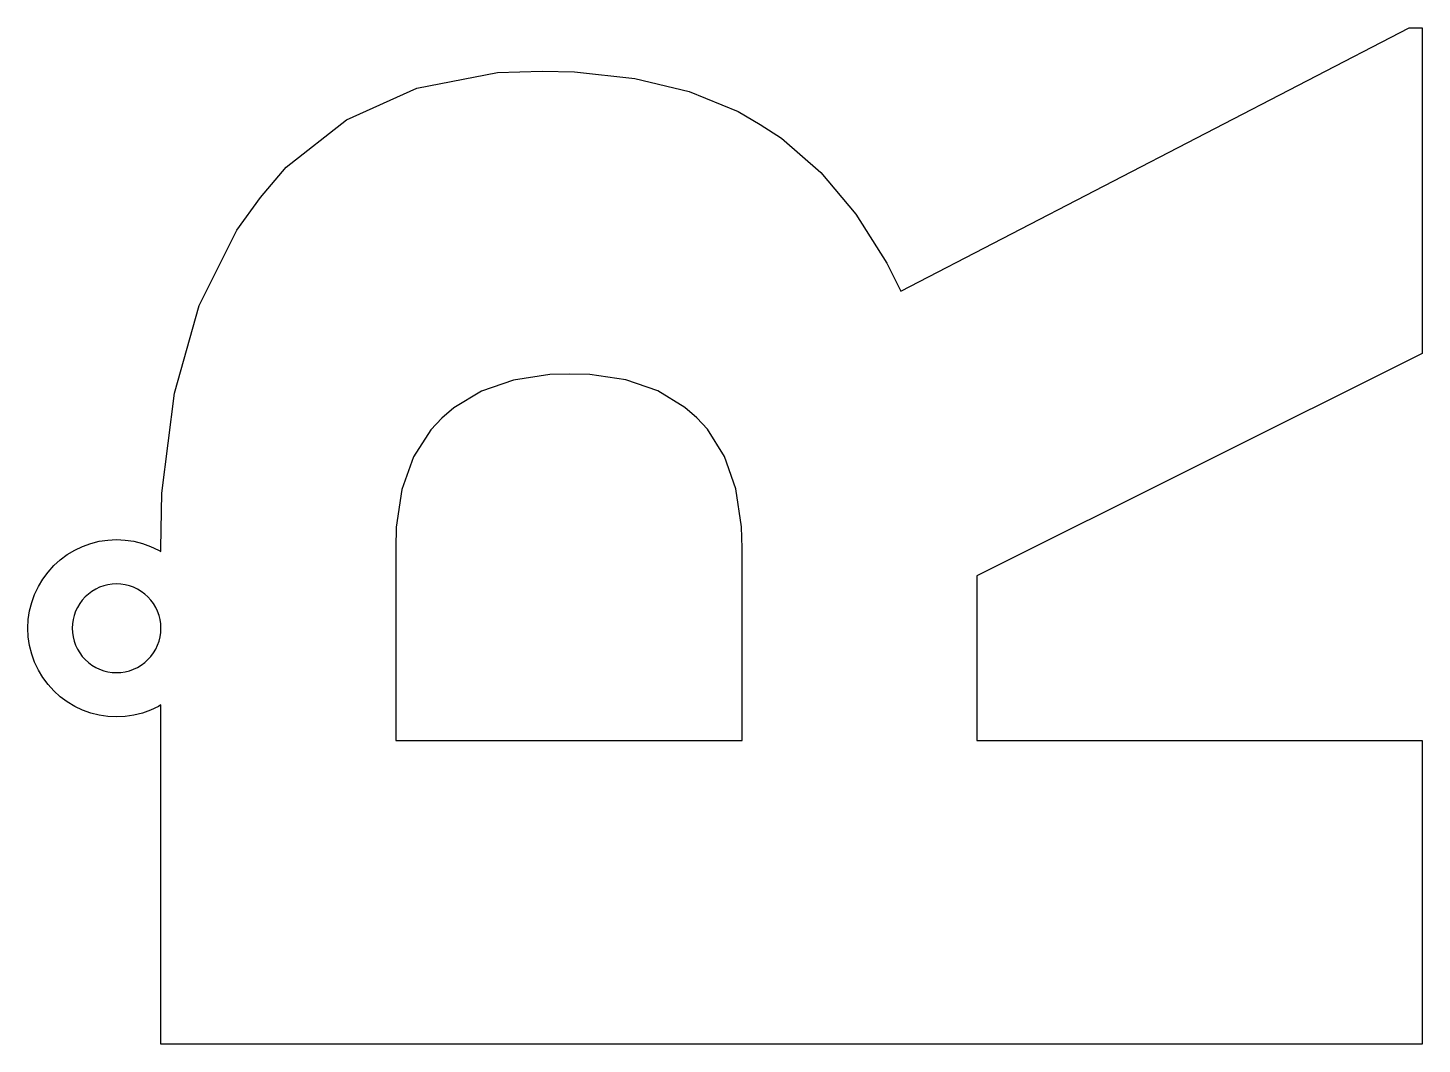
# Model space of a CAD drawing. Header units: millimetres. Extents: x -12.8 to 81.5, y 12.8 to 81.5.
import ezdxf

# ---------------------------------------------------------------- set-up
doc = ezdxf.new("R2010")
doc.units = ezdxf.units.MM

msp = doc.modelspace()

# ---------------------------------------------------------------- linework, layer by layer
at = {"color": 0}
for points in [[(-3.765, 46.335), (-3.695, 50.061), (-2.854, 56.822), (-1.17, 62.755), (1.358, 67.858), (2.975, 70.065), (4.717, 72.113), (8.781, 75.32), (13.542, 77.457), (18.998, 78.526), (22.015, 78.615), (24.211, 78.578), (28.283, 78.128), (31.973, 77.228), (35.281, 75.878), (36.775, 75.015), (38.218, 74.072), (40.87, 71.762), (43.244, 68.942), (45.341, 65.613), (46.275, 63.735), (80.665, 81.545), (81.545, 81.545), (81.545, 59.515), (51.425, 44.455), (51.425, 33.325), (81.545, 33.325), (81.545, 12.765), (-3.765, 12.765), (-3.765, 35.721), (-3.937, 35.619), (-4.469, 35.367), (-5.023, 35.168), (-5.594, 35.025), (-6.177, 34.939), (-6.765, 34.91), (-7.353, 34.939), (-7.936, 35.025), (-8.507, 35.168), (-9.061, 35.367), (-9.593, 35.619), (-10.098, 35.921), (-10.571, 36.272), (-11.008, 36.667), (-11.403, 37.104), (-11.754, 37.577), (-12.057, 38.082), (-12.308, 38.614), (-12.507, 39.168), (-12.65, 39.74), (-12.736, 40.322), (-12.765, 40.91), (-12.736, 41.498), (-12.65, 42.081), (-12.507, 42.652), (-12.308, 43.206), (-12.057, 43.738), (-11.754, 44.243), (-11.403, 44.716), (-11.008, 45.153), (-10.571, 45.548), (-10.098, 45.899), (-9.593, 46.202), (-9.061, 46.453), (-8.507, 46.652), (-7.936, 46.795), (-7.353, 46.881), (-6.765, 46.91), (-6.177, 46.881), (-5.594, 46.795), (-5.023, 46.652), (-4.469, 46.453), (-3.937, 46.202), (-3.765, 46.099), (-3.765, 46.335)], [(35.545, 33.325), (35.545, 46.335), (35.513, 47.771), (35.13, 50.34), (34.363, 52.545), (33.212, 54.386), (32.475, 55.155), (31.681, 55.863), (29.839, 56.973), (27.692, 57.713), (25.239, 58.084), (23.885, 58.115), (22.533, 58.084), (20.077, 57.709), (17.917, 56.961), (16.053, 55.84), (15.245, 55.125), (14.494, 54.349), (13.32, 52.504), (12.538, 50.307), (12.148, 47.757), (12.115, 46.335), (12.115, 33.325), (35.545, 33.325)], [(-7.35, 43.852), (-7.636, 43.781), (-7.913, 43.682), (-8.179, 43.556), (-8.432, 43.404), (-8.668, 43.229), (-8.886, 43.031), (-9.084, 42.813), (-9.259, 42.577), (-9.411, 42.324), (-9.537, 42.058), (-9.636, 41.781), (-9.707, 41.495), (-9.751, 41.204), (-9.765, 40.91), (-9.751, 40.616), (-9.707, 40.325), (-9.636, 40.039), (-9.537, 39.762), (-9.411, 39.496), (-9.259, 39.243), (-9.084, 39.007), (-8.886, 38.789), (-8.668, 38.591), (-8.432, 38.416), (-8.179, 38.264), (-7.913, 38.138), (-7.636, 38.039), (-7.35, 37.968), (-7.059, 37.925), (-6.765, 37.91), (-6.471, 37.925), (-6.18, 37.968), (-5.894, 38.039), (-5.617, 38.138), (-5.351, 38.264), (-5.098, 38.416), (-4.862, 38.591), (-4.644, 38.789), (-4.446, 39.007), (-4.271, 39.243), (-4.119, 39.496), (-3.993, 39.762), (-3.894, 40.039), (-3.823, 40.325), (-3.779, 40.616), (-3.765, 40.91), (-3.779, 41.204), (-3.823, 41.495), (-3.894, 41.781), (-3.993, 42.058), (-4.119, 42.324), (-4.271, 42.577), (-4.446, 42.813), (-4.644, 43.031), (-4.862, 43.229), (-5.098, 43.404), (-5.351, 43.556), (-5.617, 43.682), (-5.894, 43.781), (-6.18, 43.852), (-6.471, 43.896), (-6.765, 43.91), (-7.059, 43.896), (-7.35, 43.852)]]:
    msp.add_lwpolyline(points, dxfattribs=at)

doc.saveas('drawing.dxf')
